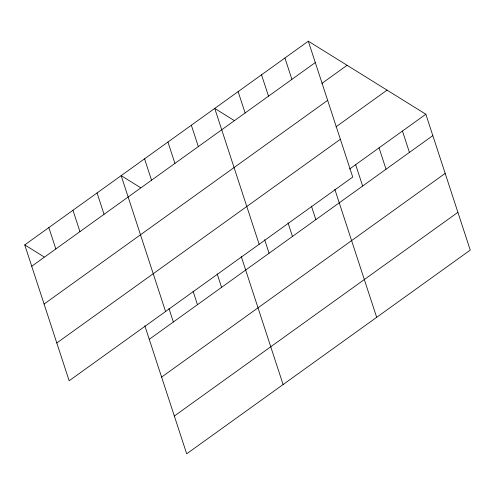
<?xml version="1.0" encoding="UTF-8"?>
<svg xmlns="http://www.w3.org/2000/svg" width="495" height="495" viewBox="0 0 495 495"><rect width="100%" height="100%" fill="white"/><g stroke="black" fill="none" stroke-linecap="round" stroke-linejoin="round"><path stroke-width="0.74" d="M308.317 41.196L352.725 177.062L69.158 380.76L24.75 244.895L308.317 41.196L425.842 114.24L470.25 250.105L186.683 453.804L144.837 325.778M31.736 266.26L315.296 62.562M321.855 83.432L347.1 65.303M44.086 304.048L327.647 100.349M335.963 126.844L387.059 90.133M56.807 342.973L340.374 139.274M349.501 169.08L425.842 114.24M149.261 339.31L432.828 135.611M161.611 377.091L445.178 173.392M174.339 416.023L457.9 212.324M234.129 120.471L214.737 108.417L259.145 244.283M140.555 187.685L121.164 175.638L165.571 311.504M24.75 244.895L44.142 256.948M402.447 131.045L409.433 152.417M379.052 147.85L386.038 169.222M355.657 164.656L362.643 186.027M334.824 189.3L376.676 317.326M284.922 58.002L291.908 79.367M311.435 206.106L315.86 219.638M261.527 74.807L268.513 96.172M288.041 222.911L292.465 236.443M238.132 91.612L245.118 112.978M264.646 239.71L269.07 253.248M241.251 256.515L283.097 384.547M191.342 125.223L198.328 146.588M217.15 273.834L221.574 287.366M167.947 142.028L174.933 163.393M193.044 291.147L197.468 304.679M144.559 158.833L151.538 180.199M168.944 308.459L173.368 321.998M97.057 192.951L104.043 214.316M72.957 210.264L79.942 231.635M48.85 227.576L55.836 248.948"/></g></svg>
